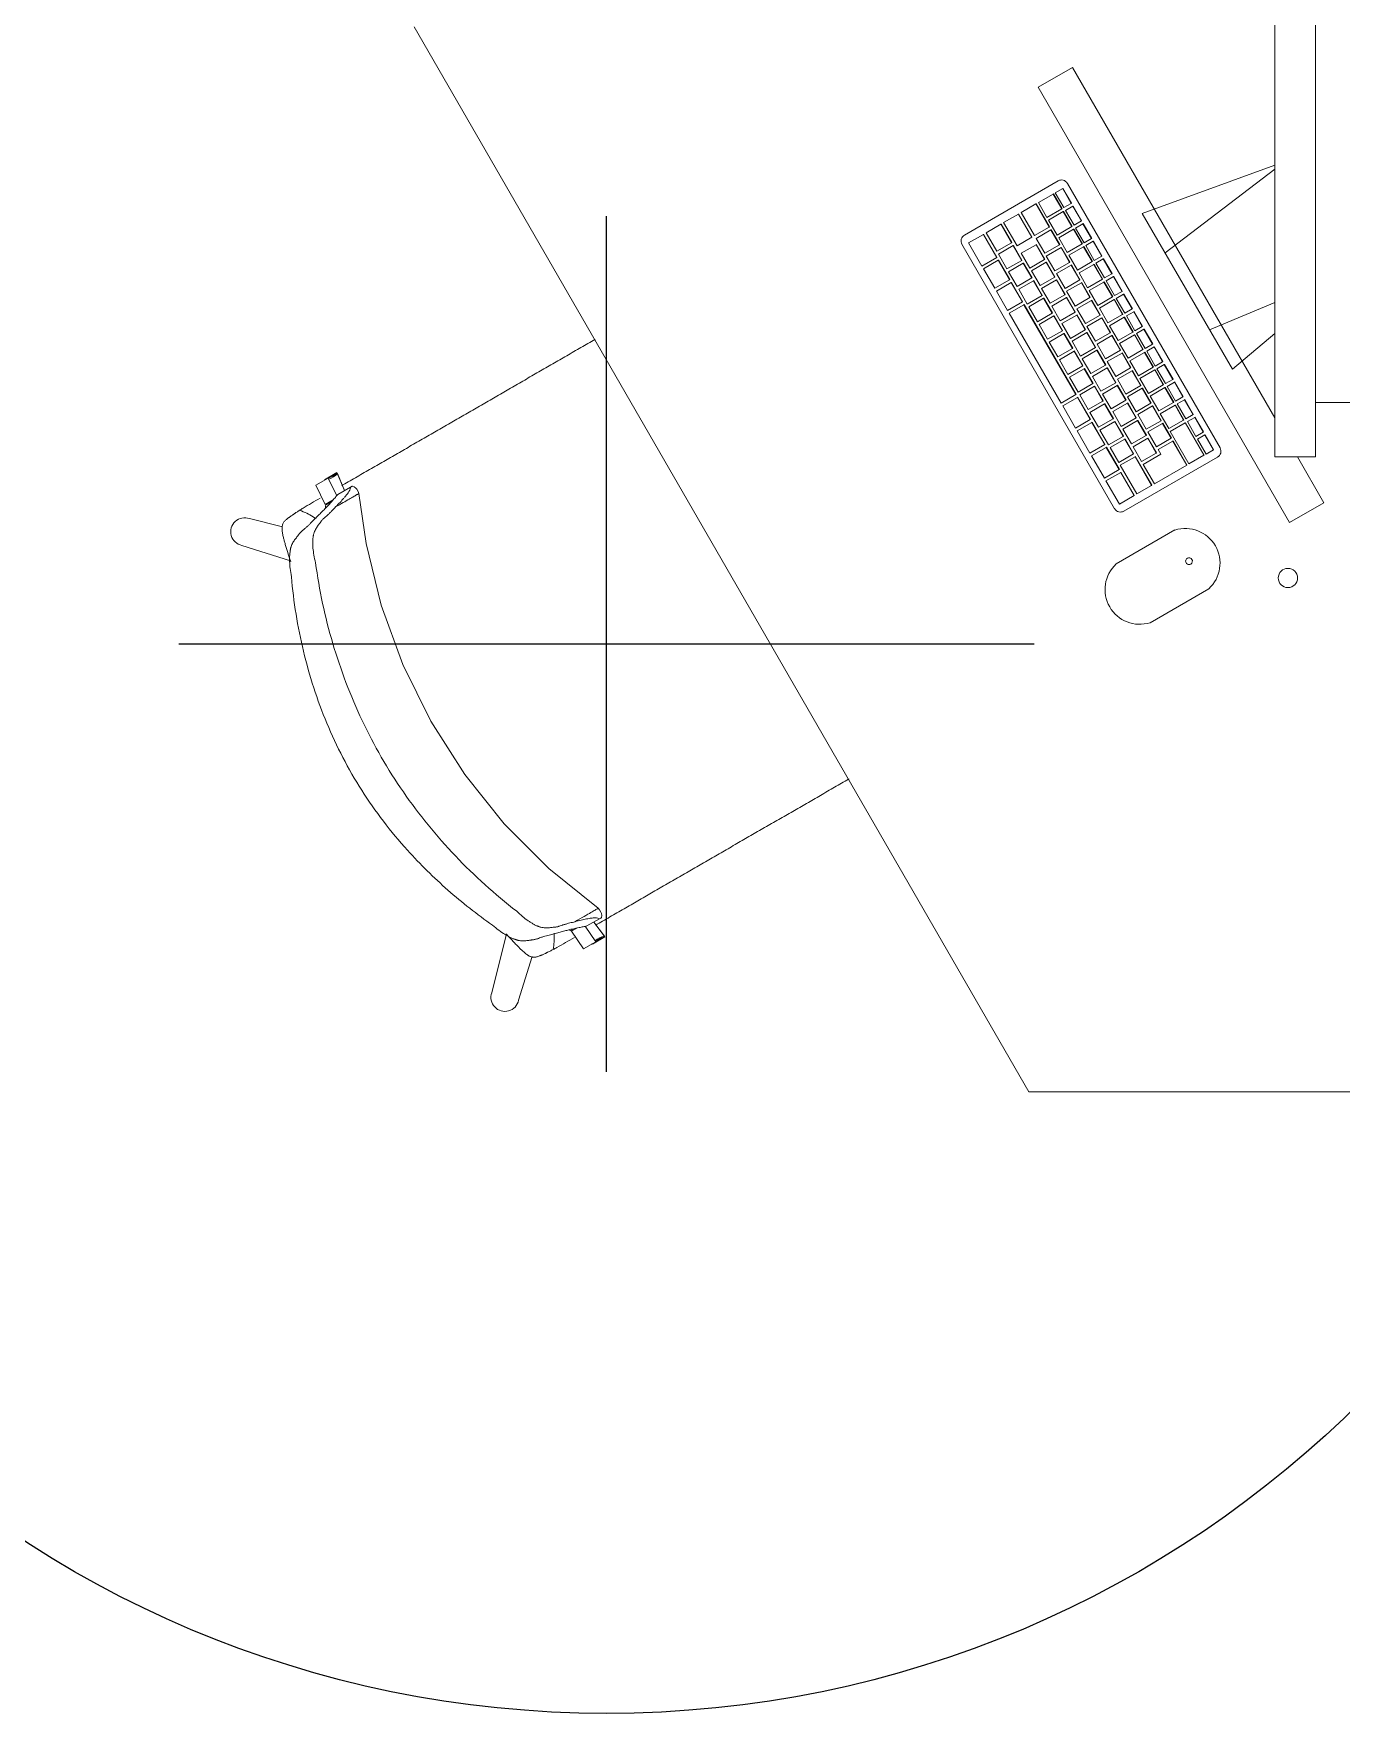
# Model space of a CAD drawing. Header units: millimetres. Extents: x 155920 to 295199, y -4084 to 97293.
# Drawn here: x 182412 to 183635, y 16335 to 17906 of the extents above; entities that cross this region are included whole.
import ezdxf

# ---------------------------------------------------------------- set-up
doc = ezdxf.new("R2010")
doc.units = ezdxf.units.MM
doc.header["$MEASUREMENT"] = 0
for name, color, linetype, lineweight in [('A-GENM', 8, 'CONTINUOUS', 9), ('E-ELEC-EQPM', 8, 'CONTINUOUS', 9), ('I-FURN', 8, 'CONTINUOUS', 9)]:
    doc.layers.add(name, color=color, linetype=linetype, lineweight=lineweight)
doc.layers.add('Social Distancing', color=7, linetype='CONTINUOUS')

msp = doc.modelspace()

# ---------------------------------------------------------------- linework, layer by layer
at = {"layer": 'A-GENM'}
for p, q in [((183370.4, 17768.1), (183282.8, 17717.5)), ((183521.9, 17518.5), (183379.1, 17765.8)), ((183365.8, 17755.8), (183352, 17747.8)), ((183366.1, 17756), (183365.8, 17755.8)), ((183373.8, 17742), (183365.8, 17755.8)), ((183366.1, 17756), (183374.1, 17742.1)), ((183374.7, 17760.9), (183367.8, 17756.9)), ((183367.8, 17756.9), (183375.8, 17743.1)), ((183374.9, 17761.1), (183374.7, 17760.9)), ((183382.7, 17747.1), (183374.7, 17760.9)), ((183374.9, 17761.1), (183382.9, 17747.2)), ((183333.3, 17737), (183319.5, 17729.1)), ((183333.5, 17737.2), (183333.3, 17737)), ((183345.8, 17715.4), (183333.3, 17737)), ((183333.5, 17737.2), (183346, 17715.5)), ((183349.7, 17746.5), (183335.9, 17738.5)), ((183335.9, 17738.5), (183348.4, 17716.9)), ((183349.9, 17746.6), (183349.7, 17746.5)), ((183362.2, 17724.8), (183349.7, 17746.5)), ((183349.9, 17746.6), (183362.4, 17725)), ((183352, 17747.8), (183360, 17734)), ((183360, 17734), (183373.8, 17742)), ((183375.3, 17739.4), (183361.5, 17731.4)), ((183374.1, 17742.1), (183373.8, 17742)), ((183375.6, 17739.5), (183375.3, 17739.4)), ((183383.3, 17725.5), (183375.3, 17739.4)), ((183375.6, 17739.5), (183383.6, 17725.6)), ((183375.8, 17743.1), (183382.7, 17747.1)), ((183384.2, 17744.5), (183377.3, 17740.5)), ((183377.3, 17740.5), (183385.3, 17726.6)), ((183382.9, 17747.2), (183382.7, 17747.1)), ((183384.4, 17744.6), (183384.2, 17744.5)), ((183392.2, 17730.6), (183384.2, 17744.5)), ((183384.4, 17744.6), (183392.4, 17730.8)), ((183300.5, 17718.1), (183286.7, 17710.1)), ((183300.7, 17718.2), (183300.5, 17718.1)), ((183313, 17696.4), (183300.5, 17718.1)), ((183300.7, 17718.2), (183313.2, 17696.6)), ((183316.9, 17727.6), (183303.1, 17719.6)), ((183303.1, 17719.6), (183313.1, 17702.3)), ((183317.1, 17727.7), (183316.9, 17727.6)), ((183326.9, 17710.2), (183316.9, 17727.6)), ((183317.1, 17727.7), (183327.1, 17710.4)), ((183319.5, 17729.1), (183332, 17707.4)), ((183348.4, 17716.9), (183362.2, 17724.8)), ((183363.7, 17722.2), (183349.9, 17714.3)), ((183361.5, 17731.4), (183369.5, 17717.5)), ((183362.4, 17725), (183362.2, 17724.8)), ((183363.9, 17722.4), (183363.7, 17722.2)), ((183371.7, 17708.4), (183363.7, 17722.2)), ((183363.9, 17722.4), (183371.9, 17708.5)), ((183369.5, 17717.5), (183383.3, 17725.5)), ((183384.8, 17722.9), (183371, 17714.9)), ((183383.6, 17725.6), (183383.3, 17725.5)), ((183385.1, 17723), (183384.8, 17722.9)), ((183392.8, 17709.1), (183384.8, 17722.9)), ((183385.1, 17723), (183393.1, 17709.2)), ((183385.3, 17726.6), (183392.2, 17730.6)), ((183393.7, 17728), (183386.8, 17724)), ((183386.8, 17724), (183394.8, 17710.2)), ((183392.4, 17730.8), (183392.2, 17730.6)), ((183393.9, 17728.2), (183393.7, 17728)), ((183401.7, 17714.2), (183393.7, 17728)), ((183393.9, 17728.2), (183401.9, 17714.3)), ((183280.5, 17708.9), (183423.3, 17461.6)), ((183286.7, 17710.1), (183299.2, 17688.5)), ((183313.1, 17702.3), (183326.9, 17710.2)), ((183328.4, 17707.6), (183314.6, 17699.7)), ((183327.1, 17710.4), (183326.9, 17710.2)), ((183328.6, 17707.8), (183328.4, 17707.6)), ((183336.4, 17693.8), (183328.4, 17707.6)), ((183328.6, 17707.8), (183336.6, 17693.9)), ((183332, 17707.4), (183345.8, 17715.4)), ((183349.8, 17708.4), (183336, 17700.5)), ((183346, 17715.5), (183345.8, 17715.4)), ((183350, 17708.6), (183349.8, 17708.4)), ((183357.8, 17694.6), (183349.8, 17708.4)), ((183349.9, 17714.3), (183357.9, 17700.4)), ((183350, 17708.6), (183358, 17694.7)), ((183357.9, 17700.4), (183371.7, 17708.4)), ((183373.2, 17705.8), (183359.4, 17697.8)), ((183371, 17714.9), (183379, 17701.1)), ((183371.9, 17708.5), (183371.7, 17708.4)), ((183373.4, 17705.9), (183373.2, 17705.8)), ((183381.2, 17691.9), (183373.2, 17705.8)), ((183373.4, 17705.9), (183381.4, 17692.1)), ((183379, 17701.1), (183392.8, 17709.1)), ((183394.3, 17706.5), (183380.5, 17698.5)), ((183393.1, 17709.2), (183392.8, 17709.1)), ((183394.6, 17706.6), (183394.3, 17706.5)), ((183402.3, 17692.6), (183394.3, 17706.5)), ((183394.6, 17706.6), (183402.6, 17692.7)), ((183394.8, 17710.2), (183401.7, 17714.2)), ((183403.2, 17711.6), (183396.3, 17707.6)), ((183396.3, 17707.6), (183404.3, 17693.7)), ((183401.9, 17714.3), (183401.7, 17714.2)), ((183403.4, 17711.7), (183403.2, 17711.6)), ((183411.2, 17697.7), (183403.2, 17711.6)), ((183403.4, 17711.7), (183411.4, 17697.9)), ((183299.2, 17688.5), (183313, 17696.4)), ((183314.5, 17693.9), (183300.7, 17685.9)), ((183313.2, 17696.6), (183313, 17696.4)), ((183314.7, 17694), (183314.5, 17693.9)), ((183325, 17675.7), (183314.5, 17693.9)), ((183314.6, 17699.7), (183322.6, 17685.8)), ((183314.7, 17694), (183325.2, 17675.8)), ((183322.6, 17685.8), (183336.4, 17693.8)), ((183337.9, 17691.2), (183324.1, 17683.2)), ((183336, 17700.5), (183344, 17686.6)), ((183336.6, 17693.9), (183336.4, 17693.8)), ((183338.1, 17691.3), (183337.9, 17691.2)), ((183345.9, 17677.3), (183337.9, 17691.2)), ((183338.1, 17691.3), (183346.1, 17677.5)), ((183344, 17686.6), (183357.8, 17694.6)), ((183359.3, 17692), (183345.5, 17684)), ((183358, 17694.7), (183357.8, 17694.6)), ((183359.5, 17692.1), (183359.3, 17692)), ((183367.3, 17678.1), (183359.3, 17692)), ((183359.4, 17697.8), (183367.4, 17684)), ((183359.5, 17692.1), (183367.5, 17678.3)), ((183367.4, 17684), (183381.2, 17691.9)), ((183382.7, 17689.3), (183368.9, 17681.4)), ((183380.5, 17698.5), (183388.5, 17684.6)), ((183381.4, 17692.1), (183381.2, 17691.9)), ((183382.9, 17689.5), (183382.7, 17689.3)), ((183390.7, 17675.5), (183382.7, 17689.3)), ((183382.9, 17689.5), (183390.9, 17675.6)), ((183388.5, 17684.6), (183402.3, 17692.6)), ((183403.8, 17690), (183390, 17682)), ((183402.6, 17692.7), (183402.3, 17692.6)), ((183404.1, 17690.1), (183403.8, 17690)), ((183411.8, 17676.1), (183403.8, 17690)), ((183404.1, 17690.1), (183412.1, 17676.3)), ((183404.3, 17693.7), (183411.2, 17697.7)), ((183412.7, 17695.1), (183405.8, 17691.1)), ((183405.8, 17691.1), (183413.8, 17677.3)), ((183411.4, 17697.9), (183411.2, 17697.7)), ((183412.9, 17695.3), (183412.7, 17695.1)), ((183420.7, 17681.3), (183412.7, 17695.1)), ((183412.9, 17695.3), (183420.9, 17681.4)), ((183300.7, 17685.9), (183311.2, 17667.7)), ((183311.2, 17667.7), (183325, 17675.7)), ((183326.5, 17673.1), (183312.7, 17665.1)), ((183324.1, 17683.2), (183332.1, 17669.4)), ((183325.2, 17675.8), (183325, 17675.7)), ((183326.7, 17673.2), (183326.5, 17673.1)), ((183337, 17654.9), (183326.5, 17673.1)), ((183326.7, 17673.2), (183337.2, 17655)), ((183332.1, 17669.4), (183345.9, 17677.3)), ((183347.4, 17674.7), (183333.6, 17666.8)), ((183345.5, 17684), (183353.5, 17670.2)), ((183346.1, 17677.5), (183345.9, 17677.3)), ((183347.6, 17674.9), (183347.4, 17674.7)), ((183355.4, 17660.9), (183347.4, 17674.7)), ((183347.6, 17674.9), (183355.6, 17661)), ((183353.5, 17670.2), (183367.3, 17678.1)), ((183368.8, 17675.5), (183355, 17667.6)), ((183367.5, 17678.3), (183367.3, 17678.1)), ((183369, 17675.7), (183368.8, 17675.5)), ((183376.8, 17661.7), (183368.8, 17675.5)), ((183368.9, 17681.4), (183376.9, 17667.5)), ((183369, 17675.7), (183377, 17661.8)), ((183376.9, 17667.5), (183390.7, 17675.5)), ((183392.2, 17672.9), (183378.4, 17664.9)), ((183390, 17682), (183398, 17668.2)), ((183390.9, 17675.6), (183390.7, 17675.5)), ((183392.4, 17673), (183392.2, 17672.9)), ((183400.2, 17659), (183392.2, 17672.9)), ((183392.4, 17673), (183400.4, 17659.2)), ((183398, 17668.2), (183411.8, 17676.1)), ((183413.3, 17673.5), (183399.5, 17665.6)), ((183412.1, 17676.3), (183411.8, 17676.1)), ((183413.6, 17673.7), (183413.3, 17673.5)), ((183421.3, 17659.7), (183413.3, 17673.5)), ((183413.6, 17673.7), (183421.6, 17659.8)), ((183413.8, 17677.3), (183420.7, 17681.3)), ((183422.2, 17678.7), (183415.3, 17674.7)), ((183415.3, 17674.7), (183423.3, 17660.8)), ((183420.9, 17681.4), (183420.7, 17681.3)), ((183422.4, 17678.8), (183422.2, 17678.7)), ((183430.2, 17664.8), (183422.2, 17678.7)), ((183422.4, 17678.8), (183430.4, 17664.9)), ((183312.7, 17665.1), (183323.2, 17646.9)), ((183333.6, 17666.8), (183341.6, 17652.9)), ((183337.2, 17655), (183337, 17654.9)), ((183341.6, 17652.9), (183355.4, 17660.9)), ((183356.9, 17658.3), (183343.1, 17650.3)), ((183355, 17667.6), (183363, 17653.7)), ((183355.6, 17661), (183355.4, 17660.9)), ((183357.1, 17658.4), (183356.9, 17658.3)), ((183364.9, 17644.4), (183356.9, 17658.3)), ((183357.1, 17658.4), (183365.1, 17644.6)), ((183363, 17653.7), (183376.8, 17661.7)), ((183378.3, 17659.1), (183364.5, 17651.1)), ((183377, 17661.8), (183376.8, 17661.7)), ((183378.5, 17659.2), (183378.3, 17659.1)), ((183386.3, 17645.2), (183378.3, 17659.1)), ((183378.4, 17664.9), (183386.4, 17651)), ((183378.5, 17659.2), (183386.5, 17645.4)), ((183386.4, 17651), (183400.2, 17659)), ((183401.7, 17656.4), (183387.9, 17648.4)), ((183399.5, 17665.6), (183407.5, 17651.7)), ((183400.4, 17659.2), (183400.2, 17659)), ((183401.9, 17656.6), (183401.7, 17656.4)), ((183409.7, 17642.6), (183401.7, 17656.4)), ((183401.9, 17656.6), (183409.9, 17642.7)), ((183407.5, 17651.7), (183421.3, 17659.7)), ((183422.8, 17657.1), (183409, 17649.1)), ((183421.6, 17659.8), (183421.3, 17659.7)), ((183423.1, 17657.2), (183422.8, 17657.1)), ((183430.8, 17643.2), (183422.8, 17657.1)), ((183423.1, 17657.2), (183431.1, 17643.4)), ((183423.3, 17660.8), (183430.2, 17664.8)), ((183431.7, 17662.2), (183424.8, 17658.2)), ((183424.8, 17658.2), (183432.8, 17644.4)), ((183430.4, 17664.9), (183430.2, 17664.8)), ((183431.9, 17662.3), (183431.7, 17662.2)), ((183439.7, 17648.4), (183431.7, 17662.2)), ((183431.9, 17662.3), (183439.9, 17648.5)), ((183323.2, 17646.9), (183337, 17654.9)), ((183338.5, 17652.3), (183324.7, 17644.3)), ((183324.7, 17644.3), (183373.2, 17560.3)), ((183338.7, 17652.4), (183338.5, 17652.3)), ((183387, 17568.3), (183338.5, 17652.3)), ((183338.7, 17652.4), (183387.2, 17568.4)), ((183343.1, 17650.3), (183351.1, 17636.4)), ((183351.1, 17636.4), (183364.9, 17644.4)), ((183366.4, 17641.8), (183352.6, 17633.8)), ((183364.5, 17651.1), (183372.5, 17637.2)), ((183365.1, 17644.6), (183364.9, 17644.4)), ((183366.6, 17642), (183366.4, 17641.8)), ((183374.4, 17628), (183366.4, 17641.8)), ((183366.6, 17642), (183374.6, 17628.1)), ((183372.5, 17637.2), (183386.3, 17645.2)), ((183387.8, 17642.6), (183374, 17634.7)), ((183386.5, 17645.4), (183386.3, 17645.2)), ((183388, 17642.8), (183387.8, 17642.6)), ((183395.8, 17628.8), (183387.8, 17642.6)), ((183387.9, 17648.4), (183395.9, 17634.6)), ((183388, 17642.8), (183396, 17628.9)), ((183395.9, 17634.6), (183409.7, 17642.6)), ((183411.2, 17640), (183397.4, 17632)), ((183409, 17649.1), (183417, 17635.3)), ((183409.9, 17642.7), (183409.7, 17642.6)), ((183411.4, 17640.1), (183411.2, 17640)), ((183419.2, 17626.1), (183411.2, 17640)), ((183411.4, 17640.1), (183419.4, 17626.3)), ((183417, 17635.3), (183430.8, 17643.2)), ((183432.3, 17640.6), (183418.5, 17632.7)), ((183431.1, 17643.4), (183430.8, 17643.2)), ((183432.6, 17640.8), (183432.3, 17640.6)), ((183440.3, 17626.8), (183432.3, 17640.6)), ((183432.6, 17640.8), (183440.6, 17626.9)), ((183432.8, 17644.4), (183439.7, 17648.4)), ((183441.2, 17645.8), (183434.3, 17641.8)), ((183434.3, 17641.8), (183442.3, 17627.9)), ((183439.9, 17648.5), (183439.7, 17648.4)), ((183441.4, 17645.9), (183441.2, 17645.8)), ((183449.2, 17631.9), (183441.2, 17645.8)), ((183441.4, 17645.9), (183449.4, 17632)), ((183352.6, 17633.8), (183360.6, 17620)), ((183360.6, 17620), (183374.4, 17628)), ((183375.9, 17625.4), (183362.1, 17617.4)), ((183374, 17634.7), (183382, 17620.8)), ((183374.6, 17628.1), (183374.4, 17628)), ((183376.1, 17625.5), (183375.9, 17625.4)), ((183383.9, 17611.5), (183375.9, 17625.4)), ((183376.1, 17625.5), (183384.1, 17611.7)), ((183382, 17620.8), (183395.8, 17628.8)), ((183397.3, 17626.2), (183383.5, 17618.2)), ((183396, 17628.9), (183395.8, 17628.8)), ((183397.5, 17626.3), (183397.3, 17626.2)), ((183405.3, 17612.3), (183397.3, 17626.2)), ((183397.4, 17632), (183405.4, 17618.1)), ((183397.5, 17626.3), (183405.5, 17612.5)), ((183405.4, 17618.1), (183419.2, 17626.1)), ((183420.7, 17623.5), (183406.9, 17615.5)), ((183418.5, 17632.7), (183426.5, 17618.8)), ((183419.4, 17626.3), (183419.2, 17626.1)), ((183420.9, 17623.7), (183420.7, 17623.5)), ((183428.7, 17609.7), (183420.7, 17623.5)), ((183420.9, 17623.7), (183428.9, 17609.8)), ((183426.5, 17618.8), (183440.3, 17626.8)), ((183441.8, 17624.2), (183428, 17616.2)), ((183440.6, 17626.9), (183440.3, 17626.8)), ((183442.1, 17624.3), (183441.8, 17624.2)), ((183449.8, 17610.3), (183441.8, 17624.2)), ((183442.1, 17624.3), (183450.1, 17610.5)), ((183442.3, 17627.9), (183449.2, 17631.9)), ((183450.7, 17629.3), (183443.8, 17625.3)), ((183443.8, 17625.3), (183451.8, 17611.5)), ((183449.4, 17632), (183449.2, 17631.9)), ((183450.9, 17629.4), (183450.7, 17629.3)), ((183458.7, 17615.4), (183450.7, 17629.3)), ((183450.9, 17629.4), (183458.9, 17615.6)), ((183362.1, 17617.4), (183370.1, 17603.5)), ((183370.1, 17603.5), (183383.9, 17611.5)), ((183385.4, 17608.9), (183371.6, 17600.9)), ((183383.5, 17618.2), (183391.5, 17604.3)), ((183384.1, 17611.7), (183383.9, 17611.5)), ((183385.6, 17609.1), (183385.4, 17608.9)), ((183393.4, 17595.1), (183385.4, 17608.9)), ((183385.6, 17609.1), (183393.6, 17595.2)), ((183391.5, 17604.3), (183405.3, 17612.3)), ((183406.8, 17609.7), (183393, 17601.7)), ((183405.5, 17612.5), (183405.3, 17612.3)), ((183407, 17609.9), (183406.8, 17609.7)), ((183414.8, 17595.9), (183406.8, 17609.7)), ((183406.9, 17615.5), (183414.9, 17601.7)), ((183407, 17609.9), (183415, 17596)), ((183414.9, 17601.7), (183428.7, 17609.7)), ((183428, 17616.2), (183436, 17602.3)), ((183428.9, 17609.8), (183428.7, 17609.7)), ((183436, 17602.3), (183449.8, 17610.3)), ((183450.1, 17610.5), (183449.8, 17610.3)), ((183451.6, 17607.9), (183451.3, 17607.7)), ((183451.6, 17607.9), (183459.6, 17594)), ((183451.8, 17611.5), (183458.7, 17615.4)), ((183460.2, 17612.8), (183453.3, 17608.9)), ((183453.3, 17608.9), (183461.3, 17595)), ((183458.9, 17615.6), (183458.7, 17615.4)), ((183460.4, 17613), (183460.2, 17612.8)), ((183468.2, 17599), (183460.2, 17612.8)), ((183460.4, 17613), (183468.4, 17599.1)), ((183371.6, 17600.9), (183379.6, 17587.1)), ((183379.6, 17587.1), (183393.4, 17595.1)), ((183394.9, 17592.5), (183381.1, 17584.5)), ((183393, 17601.7), (183401, 17587.9)), ((183393.6, 17595.2), (183393.4, 17595.1)), ((183395.1, 17592.6), (183394.9, 17592.5)), ((183402.9, 17578.6), (183394.9, 17592.5)), ((183395.1, 17592.6), (183403.1, 17578.7)), ((183401, 17587.9), (183414.8, 17595.9)), ((183416.3, 17593.3), (183402.5, 17585.3)), ((183415, 17596), (183414.8, 17595.9)), ((183416.5, 17593.4), (183416.3, 17593.3)), ((183424.3, 17579.4), (183416.3, 17593.3)), ((183430.2, 17607.1), (183416.4, 17599.1)), ((183416.4, 17599.1), (183424.4, 17585.2)), ((183416.5, 17593.4), (183424.5, 17579.5)), ((183424.4, 17585.2), (183438.2, 17593.2)), ((183430.4, 17607.2), (183430.2, 17607.1)), ((183438.2, 17593.2), (183430.2, 17607.1)), ((183430.4, 17607.2), (183438.4, 17593.3)), ((183451.3, 17607.7), (183437.5, 17599.7)), ((183437.5, 17599.7), (183445.5, 17585.9)), ((183438.4, 17593.3), (183438.2, 17593.2)), ((183445.5, 17585.9), (183459.3, 17593.9)), ((183459.3, 17593.9), (183451.3, 17607.7)), ((183459.6, 17594), (183459.3, 17593.9)), ((183461.3, 17595), (183468.2, 17599)), ((183469.7, 17596.4), (183462.8, 17592.4)), ((183462.8, 17592.4), (183470.8, 17578.5)), ((183468.4, 17599.1), (183468.2, 17599)), ((183469.9, 17596.5), (183469.7, 17596.4)), ((183477.7, 17582.5), (183469.7, 17596.4)), ((183469.9, 17596.5), (183477.9, 17582.7)), ((183381.1, 17584.5), (183389.1, 17570.6)), ((183389.1, 17570.6), (183402.9, 17578.6)), ((183402.5, 17585.3), (183410.5, 17571.4)), ((183403.1, 17578.7), (183402.9, 17578.6)), ((183410.5, 17571.4), (183424.3, 17579.4)), ((183425.8, 17576.8), (183412, 17568.8)), ((183424.5, 17579.5), (183424.3, 17579.4)), ((183426, 17577), (183425.8, 17576.8)), ((183433.8, 17563), (183425.8, 17576.8)), ((183439.7, 17590.6), (183425.9, 17582.6)), ((183425.9, 17582.6), (183433.9, 17568.8)), ((183426, 17577), (183434, 17563.1)), ((183433.9, 17568.8), (183447.7, 17576.8)), ((183439.9, 17590.7), (183439.7, 17590.6)), ((183447.7, 17576.8), (183439.7, 17590.6)), ((183439.9, 17590.7), (183447.9, 17576.9)), ((183460.8, 17591.3), (183447, 17583.3)), ((183447, 17583.3), (183455, 17569.4)), ((183447.9, 17576.9), (183447.7, 17576.8)), ((183455, 17569.4), (183468.8, 17577.4)), ((183461.1, 17591.4), (183460.8, 17591.3)), ((183468.8, 17577.4), (183460.8, 17591.3)), ((183461.1, 17591.4), (183469.1, 17577.6)), ((183469.1, 17577.6), (183468.8, 17577.4)), ((183470.8, 17578.5), (183477.7, 17582.5)), ((183479.2, 17579.9), (183472.3, 17575.9)), ((183477.9, 17582.7), (183477.7, 17582.5)), ((183479.4, 17580.1), (183479.2, 17579.9)), ((183487.2, 17566.1), (183479.2, 17579.9)), ((183479.4, 17580.1), (183487.4, 17566.2)), ((183373.2, 17560.3), (183387, 17568.3)), ((183388.5, 17565.7), (183374.7, 17557.7)), ((183387.2, 17568.4), (183387, 17568.3)), ((183388.7, 17565.8), (183388.5, 17565.7)), ((183400.5, 17544.9), (183388.5, 17565.7)), ((183388.7, 17565.8), (183400.7, 17545)), ((183404.4, 17576), (183390.6, 17568)), ((183390.6, 17568), (183398.6, 17554.2)), ((183398.6, 17554.2), (183412.4, 17562.2)), ((183404.6, 17576.1), (183404.4, 17576)), ((183412.4, 17562.2), (183404.4, 17576)), ((183404.6, 17576.1), (183412.6, 17562.3)), ((183412, 17568.8), (183420, 17555)), ((183412.6, 17562.3), (183412.4, 17562.2)), ((183420, 17555), (183433.8, 17563)), ((183434, 17563.1), (183433.8, 17563)), ((183449.2, 17574.2), (183435.4, 17566.2)), ((183435.4, 17566.2), (183443.4, 17552.3)), ((183449.4, 17574.3), (183449.2, 17574.2)), ((183457.2, 17560.3), (183449.2, 17574.2)), ((183449.4, 17574.3), (183457.4, 17560.4)), ((183470.3, 17574.8), (183456.5, 17566.8)), ((183456.5, 17566.8), (183464.5, 17553)), ((183464.5, 17553), (183478.3, 17561)), ((183470.6, 17575), (183470.3, 17574.8)), ((183478.3, 17561), (183470.3, 17574.8)), ((183470.6, 17575), (183478.6, 17561.1)), ((183472.3, 17575.9), (183480.3, 17562.1)), ((183478.6, 17561.1), (183478.3, 17561)), ((183480.3, 17562.1), (183487.2, 17566.1)), ((183488.7, 17563.5), (183481.8, 17559.5)), ((183487.4, 17566.2), (183487.2, 17566.1)), ((183488.9, 17563.6), (183488.7, 17563.5)), ((183496.7, 17549.6), (183488.7, 17563.5)), ((183488.9, 17563.6), (183496.9, 17549.8)), ((183374.7, 17557.7), (183386.7, 17536.9)), ((183413.9, 17559.6), (183400.1, 17551.6)), ((183400.1, 17551.6), (183408.1, 17537.7)), ((183400.7, 17545), (183400.5, 17544.9)), ((183408.1, 17537.7), (183421.9, 17545.7)), ((183414.1, 17559.7), (183413.9, 17559.6)), ((183421.9, 17545.7), (183413.9, 17559.6)), ((183414.1, 17559.7), (183422.1, 17545.8)), ((183435.3, 17560.4), (183421.5, 17552.4)), ((183421.5, 17552.4), (183429.5, 17538.5)), ((183422.1, 17545.8), (183421.9, 17545.7)), ((183429.5, 17538.5), (183443.3, 17546.5)), ((183435.5, 17560.5), (183435.3, 17560.4)), ((183443.3, 17546.5), (183435.3, 17560.4)), ((183435.5, 17560.5), (183443.5, 17546.6)), ((183443.5, 17546.6), (183443.3, 17546.5)), ((183443.4, 17552.3), (183457.2, 17560.3)), ((183458.7, 17557.7), (183444.9, 17549.7)), ((183444.9, 17549.7), (183452.9, 17535.9)), ((183457.4, 17560.4), (183457.2, 17560.3)), ((183458.9, 17557.8), (183458.7, 17557.7)), ((183466.7, 17543.8), (183458.7, 17557.7)), ((183458.9, 17557.8), (183466.9, 17544)), ((183479.8, 17558.4), (183466, 17550.4)), ((183466, 17550.4), (183474, 17536.5)), ((183480.1, 17558.5), (183479.8, 17558.4)), ((183487.8, 17544.5), (183479.8, 17558.4)), ((183480.1, 17558.5), (183488.1, 17544.6)), ((183481.8, 17559.5), (183489.8, 17545.6)), ((183489.8, 17545.6), (183496.7, 17549.6)), ((183498.2, 17547), (183491.3, 17543)), ((183496.9, 17549.8), (183496.7, 17549.6)), ((183498.4, 17547.2), (183498.2, 17547)), ((183506.2, 17533.2), (183498.2, 17547)), ((183498.4, 17547.2), (183506.4, 17533.3)), ((183386.7, 17536.9), (183400.5, 17544.9)), ((183402, 17542.3), (183388.2, 17534.3)), ((183388.2, 17534.3), (183400.2, 17513.5)), ((183402.2, 17542.4), (183402, 17542.3)), ((183414, 17521.5), (183402, 17542.3)), ((183402.2, 17542.4), (183414.2, 17521.7)), ((183423.4, 17543.1), (183409.6, 17535.1)), ((183409.6, 17535.1), (183417.6, 17521.3)), ((183423.6, 17543.2), (183423.4, 17543.1)), ((183431.4, 17529.2), (183423.4, 17543.1)), ((183423.6, 17543.2), (183431.6, 17529.4)), ((183444.8, 17543.9), (183431, 17535.9)), ((183431, 17535.9), (183439, 17522.1)), ((183431.6, 17529.4), (183431.4, 17529.2)), ((183439, 17522.1), (183452.8, 17530)), ((183445, 17544), (183444.8, 17543.9)), ((183452.8, 17530), (183444.8, 17543.9)), ((183445, 17544), (183453, 17530.2)), ((183453, 17530.2), (183452.8, 17530)), ((183452.9, 17535.9), (183466.7, 17543.8)), ((183468.2, 17541.2), (183454.4, 17533.3)), ((183454.4, 17533.3), (183462.4, 17519.4)), ((183466.9, 17544), (183466.7, 17543.8)), ((183468.4, 17541.4), (183468.2, 17541.2)), ((183476.2, 17527.4), (183468.2, 17541.2)), ((183468.4, 17541.4), (183476.4, 17527.5)), ((183474, 17536.5), (183487.8, 17544.5)), ((183489.3, 17541.9), (183475.3, 17533.8)), ((183475.3, 17533.8), (183492.8, 17503.5)), ((183488.1, 17544.6), (183487.8, 17544.5)), ((183489.6, 17542), (183489.3, 17541.9)), ((183506.8, 17511.6), (183489.3, 17541.9)), ((183489.6, 17542), (183507.1, 17511.7)), ((183491.3, 17543), (183499.3, 17529.2)), ((183499.3, 17529.2), (183506.2, 17533.2)), ((183507.7, 17530.6), (183500.8, 17526.6)), ((183506.4, 17533.3), (183506.2, 17533.2)), ((183507.9, 17530.7), (183507.7, 17530.6)), ((183515.7, 17516.7), (183507.7, 17530.6)), ((183507.9, 17530.7), (183515.9, 17516.9)), ((183400.2, 17513.5), (183414, 17521.5)), ((183415.5, 17518.9), (183401.7, 17510.9)), ((183414.2, 17521.7), (183414, 17521.5)), ((183415.7, 17519.1), (183415.5, 17518.9)), ((183427.5, 17498.1), (183415.5, 17518.9)), ((183415.7, 17519.1), (183427.7, 17498.3)), ((183417.6, 17521.3), (183431.4, 17529.2)), ((183432.9, 17526.6), (183419.1, 17518.7)), ((183419.1, 17518.7), (183427.1, 17504.8)), ((183433.1, 17526.8), (183432.9, 17526.6)), ((183440.9, 17512.8), (183432.9, 17526.6)), ((183433.1, 17526.8), (183441.1, 17512.9)), ((183454.3, 17527.4), (183440.5, 17519.5)), ((183440.5, 17519.5), (183448.5, 17505.6)), ((183448.5, 17505.6), (183462.3, 17513.6)), ((183454.5, 17527.6), (183454.3, 17527.4)), ((183462.3, 17513.6), (183454.3, 17527.4)), ((183454.5, 17527.6), (183462.5, 17513.7)), ((183462.5, 17513.7), (183462.3, 17513.6)), ((183462.4, 17519.4), (183476.2, 17527.4)), ((183477.7, 17524.8), (183463.9, 17516.8)), ((183463.9, 17516.8), (183466.4, 17512.5)), ((183476.4, 17527.5), (183476.2, 17527.4)), ((183477.9, 17524.9), (183477.7, 17524.8)), ((183490.7, 17502.3), (183477.7, 17524.8)), ((183477.9, 17524.9), (183490.9, 17502.4)), ((183500.8, 17526.6), (183508.8, 17512.7)), ((183508.8, 17512.7), (183515.7, 17516.7)), ((183515.9, 17516.9), (183515.7, 17516.7)), ((183401.7, 17510.9), (183413.7, 17490.2)), ((183413.7, 17490.2), (183427.5, 17498.1)), ((183427.1, 17504.8), (183440.9, 17512.8)), ((183427.7, 17498.3), (183427.5, 17498.1)), ((183442.4, 17510.2), (183428.6, 17502.2)), ((183428.6, 17502.2), (183444.1, 17475.4)), ((183432, 17459.3), (183519.6, 17509.8)), ((183441.1, 17512.9), (183440.9, 17512.8)), ((183442.6, 17510.3), (183442.4, 17510.2)), ((183457.9, 17483.3), (183442.4, 17510.2)), ((183442.6, 17510.3), (183458.1, 17483.5)), ((183466.4, 17512.5), (183450, 17503)), ((183450, 17503), (183460.5, 17484.8)), ((183460.5, 17484.8), (183490.7, 17502.3)), ((183490.9, 17502.4), (183490.7, 17502.3)), ((183492.8, 17503.5), (183506.8, 17511.6)), ((183507.1, 17511.7), (183506.8, 17511.6)), ((183429, 17495.5), (183415.2, 17487.6)), ((183415.2, 17487.6), (183427.7, 17465.9)), ((183429.2, 17495.7), (183429, 17495.5)), ((183441.5, 17473.9), (183429, 17495.5)), ((183429.2, 17495.7), (183441.7, 17474)), ((183444.1, 17475.4), (183457.9, 17483.3)), ((183458.1, 17483.5), (183457.9, 17483.3)), ((183427.7, 17465.9), (183441.5, 17473.9)), ((183441.7, 17474), (183441.5, 17473.9)), ((183479.7, 17441.7), (183424.7, 17409.9)), ((183456.5, 17354.9), (183511.5, 17386.7))]:
    msp.add_line(p, q, dxfattribs=at)
for centre, radius, start, end in [((183373.6, 17762.6), 6.35, 30, 120), ((183286, 17712), 6.35, 120, 210), ((183516.4, 17515.3), 6.35, 300, 30), ((183428.8, 17464.8), 6.35, 210, 300), ((183489.4, 17410.6), 32.5, 312.6804, 107.3196), ((183446.8, 17386), 32.5, 132.6804, 287.3196), ((183492.9, 17412.6), 3.16, 120, 300), ((183492.9, 17412.6), 3.16, 300, 120)]:
    msp.add_arc(centre, radius, start, end, dxfattribs=at)
at = {"layer": 'E-ELEC-EQPM'}
for p, q in [((183573.1, 17510), (183573.1, 18310)), ((183573.1, 17510), (183573.1, 18310)), ((183611.2, 18310), (183611.2, 17510)), ((183611.2, 17560.8), (183611.2, 17510)), ((183703.1, 17560.8), (183611.2, 17560.8)), ((183703.1, 17560.8), (183611.2, 17560.8)), ((183611.2, 17510), (183573.1, 17510)), ((183611.2, 17510), (183573.1, 17510))]:
    msp.add_line(p, q, dxfattribs=at)
at = {"layer": 'I-FURN'}
for p, q in [((182768.2, 17912.3), (183343.2, 16916.3)), ((183384, 17874.2), (183351.8, 17855.6)), ((183384, 17874.2), (183573.1, 17546.5)), ((183586.8, 17448.7), (183351.8, 17855.6)), ((183573.1, 17782.8), (183449.2, 17737.7)), ((183470.5, 17700.9), (183573.1, 17779)), ((183449.2, 17737.7), (183533.4, 17592)), ((183512.1, 17628.9), (183573.1, 17654.4)), ((183533.4, 17592), (183573.1, 17625.3)), ((183594.2, 17510), (183618.9, 17467.2)), ((182676, 17483.5), (182687.6, 17490.2)), ((182684.8, 17465.6), (182676, 17483.5)), ((182695.8, 17495.3), (182684.3, 17488.7)), ((182687.6, 17490.2), (182695.7, 17473.7)), ((182688.1, 17489.4), (182695.7, 17473.8)), ((182703, 17478.5), (182695.8, 17495.3)), ((182703.1, 17478.6), (182696.3, 17494.5)), ((182710.3, 17482.8), (182712, 17482)), ((182692.5, 17470), (182684.8, 17465.6)), ((182690.4, 17467.7), (182685.3, 17464.8)), ((182708.5, 17481.7), (182696.7, 17474.9)), ((182712, 17482), (182713.6, 17480.8)), ((182713.6, 17480.8), (182714.6, 17479.7)), ((182714.6, 17479.7), (182715.7, 17477.7)), ((182715.7, 17477.7), (182716.3, 17475.7)), ((182723.1, 17428.9), (182716.3, 17475.7)), ((183618.9, 17467.2), (183586.8, 17448.7)), ((182644.9, 17444.6), (182614.1, 17452.3)), ((182607, 17427.2), (182652.4, 17412.9)), ((182737.2, 17371.5), (182723.1, 17428.9)), ((182757.5, 17315.9), (182737.2, 17371.5)), ((182783.7, 17262.9), (182757.5, 17315.9)), ((182815.5, 17213), (182783.7, 17262.9)), ((182852.4, 17166.9), (182815.5, 17213)), ((182894.1, 17125), (182852.4, 17166.9)), ((182940.1, 17087.9), (182894.1, 17125)), ((182941.5, 17078.2), (182929.7, 17071.4)), ((182946.5, 17061.2), (182936.1, 17075.1)), ((182946, 17062), (182936.2, 17075.1)), ((182941.6, 17086.4), (182940.1, 17087.9)), ((182942.8, 17084.4), (182941.6, 17086.4)), ((182943.3, 17083), (182942.8, 17084.4)), ((182943.5, 17081.1), (182943.3, 17083)), ((182943.3, 17079.2), (182943.5, 17081.1)), ((182854.5, 17064), (182840.7, 17009)), ((182914.8, 17067.3), (182917.4, 17068.8)), ((182915.3, 17066.5), (182920.4, 17069.5)), ((182926.4, 17050), (182915.3, 17066.5)), ((182928.2, 17071.1), (182937.9, 17056.6)), ((182935, 17054.5), (182946.5, 17061.2)), ((182865.8, 17001.9), (182878.6, 17042.8)), ((182937.9, 17056.6), (182926.4, 17050)), ((183343.2, 16916.3), (184493.2, 16916.4))]:
    msp.add_line(p, q, dxfattribs=at)
for centre, radius, start, end in [((182609.7, 17440), 13.1, 70.3941, 258.0104), ((183585.4, 17396.8), 9, 0, 180), ((183585.4, 17396.8), 9, 180, 0), ((182853, 17004.6), 13.1, 160.4176, 348.0338)]:
    msp.add_arc(centre, radius, start, end, dxfattribs=at)
for centre, start_param, end_param in [((182682.9, 17506.9), 2.884586, 3.464082), ((182683.4, 17506.1), 2.884586, 3.464082), ((182949.6, 17045), 5.960696, 6.540192), ((182950.1, 17044.2), 5.960696, 6.540192), ((182938.5, 17037.6), 5.960696, 6.044337)]:
    msp.add_ellipse(centre, major_axis=(-8.7, 15.1), ratio=0.978487, start_param=start_param, end_param=end_param, dxfattribs=at)
for points, knots in [([(182700.3, 17483.1), (182700.7, 17483.3), (182705.5, 17486.1), (182714.8, 17491.5), (182728.2, 17499.2), (182741.2, 17506.7), (182752.1, 17513), (182760.8, 17518), (182767.4, 17521.8), (182774.1, 17525.7), (182782.8, 17530.7), (182793.6, 17536.9), (182804.4, 17543.2), (182813, 17548.2), (182819.6, 17551.9), (182826.1, 17555.7), (182834.8, 17560.7), (182845.5, 17566.9), (182856.2, 17573.1), (182864.8, 17578.1), (182871.5, 17581.9), (182878.1, 17585.7), (182886.8, 17590.8), (182897.7, 17597), (182910.8, 17604.6), (182924.1, 17612.3), (182932.9, 17617.4), (182937.3, 17619.9), (182937.4, 17619.9)], [-0.896036, -0.896036, -0.896036, -0.896036, -0.8928571, -0.8571429, -0.8214286, -0.7857143, -0.75, -0.7321429, -0.7142857, -0.6964286, -0.6785714, -0.6428571, -0.6071429, -0.5892857, -0.5714286, -0.5535714, -0.5357143, -0.5, -0.4642857, -0.4464286, -0.4285714, -0.4107143, -0.3928571, -0.3571429, -0.3214286, -0.2857143, -0.25, -0.2496035, -0.2496035, -0.2496035, -0.2496035]), ([(182653.3, 17398), (182652.8, 17400.6), (182652, 17405.7), (182651.6, 17411.3), (182651.6, 17415.5), (182651.7, 17418.4), (182651.9, 17420.7), (182652.2, 17422.2), (182652.3, 17423.1), (182652.4, 17423.7), (182652.5, 17424.3), (182652.7, 17425.1), (182653.1, 17426.4), (182653.8, 17428.1), (182654.7, 17430), (182655.7, 17431.6), (182656.8, 17433.1), (182657.9, 17434.5), (182658.8, 17435.6), (182659.4, 17436.4), (182659.7, 17436.8), (182660, 17437.2), (182660.2, 17437.5), (182660.5, 17437.9), (182661.1, 17438.6), (182662, 17439.5), (182663, 17440.5), (182664.3, 17441.7), (182665.6, 17442.7), (182666.9, 17443.9), (182667.9, 17444.8), (182668.8, 17445.7), (182670.1, 17446.9), (182672.2, 17449.1), (182675.2, 17452), (182678.5, 17455.3), (182681.6, 17458.4), (182684.6, 17461.4), (182687.3, 17464.2), (182689.7, 17466.9), (182691.1, 17468.5), (182691.8, 17469.2)], [0, 0, 0, 0, 0.035714, 0.071429, 0.089286, 0.107143, 0.125, 0.133929, 0.138393, 0.142857, 0.147321, 0.151786, 0.160714, 0.178571, 0.196429, 0.214286, 0.232143, 0.25, 0.267857, 0.276786, 0.28125, 0.285714, 0.290179, 0.294643, 0.303571, 0.321429, 0.339286, 0.357143, 0.392857, 0.410714, 0.428571, 0.446429, 0.464286, 0.5, 0.571429, 0.642857, 0.714286, 0.785714, 0.857143, 0.928571, 1, 1, 1, 1]), ([(182694.6, 17463.2), (182697.2, 17464.7), (182701.9, 17467.4), (182707.4, 17470.6), (182711.5, 17472.9), (182713.8, 17474.3), (182715.1, 17475), (182715.7, 17475.3), (182716.1, 17475.6), (182716.3, 17475.7), (182716.3, 17475.7)], [0, 0, 0, 0, 0.1111111, 0.2222222, 0.3333333, 0.4444444, 0.5, 0.5555556, 0.6111111, 0.6625707, 0.6625707, 0.6625707, 0.6625707]), ([(182708.5, 17481.7), (182708.6, 17481.3), (182708.4, 17480.1), (182707.3, 17477.8), (182705.4, 17475.1), (182703.7, 17473.1), (182702.9, 17472.1)], [0, 0, 0, 0, 0.1666667, 0.3333333, 0.5, 0.6310638, 0.6310638, 0.6310638, 0.6310638]), ([(182651.5, 17415.4), (182650.8, 17417.7), (182649.6, 17421.3), (182648.3, 17425.7), (182647.6, 17428.1), (182647.1, 17429.9), (182646.6, 17431.6), (182646.2, 17433.1), (182645.8, 17434.7), (182645.4, 17436.5), (182645, 17438.4), (182644.7, 17440.1), (182644.6, 17441.6), (182644.5, 17442.7), (182644.5, 17443.5), (182644.6, 17444.3), (182644.7, 17445.4), (182645, 17446.6), (182645.6, 17448), (182646.3, 17449.2), (182647.1, 17450.2), (182648.1, 17451.1), (182649.1, 17451.9), (182649.8, 17452.5), (182650.2, 17452.8), (182650.5, 17453), (182650.8, 17453.2), (182651.2, 17453.6), (182652, 17454.1), (182653, 17454.8), (182654, 17455.5), (182654.8, 17456.1), (182655.5, 17456.5), (182656.2, 17457), (182657.1, 17457.6), (182658.7, 17458.6), (182660.1, 17459.6), (182661, 17460.1)], [0, 0, 0, 0, 0.125, 0.1875, 0.21875, 0.25, 0.28125, 0.3125, 0.34375, 0.375, 0.40625, 0.4375, 0.46875, 0.484375, 0.5, 0.515625, 0.53125, 0.5625, 0.59375, 0.625, 0.65625, 0.6875, 0.71875, 0.734375, 0.742188, 0.75, 0.757812, 0.765625, 0.78125, 0.8125, 0.84375, 0.859375, 0.875, 0.890625, 0.90625, 0.9375, 1, 1, 1, 1]), ([(182675.8, 17452.5), (182675, 17453), (182672.5, 17454.8), (182667.7, 17457.4), (182663.3, 17459.3), (182661, 17460.1)], [0.93303317, 0.93303317, 0.93303317, 0.93303317, 0.94444444, 0.97222222, 1, 1, 1, 1]), ([(182694.6, 17463.2), (182693.5, 17462), (182691.8, 17460.3), (182689.8, 17458.2), (182688.6, 17457), (182687.7, 17456.2), (182686.8, 17455.3), (182685.7, 17454.4), (182684.6, 17453.4), (182683.4, 17452.4), (182682.6, 17451.6), (182681.8, 17450.8), (182681.3, 17450.1), (182681.1, 17449.7), (182680.8, 17449.4), (182680.6, 17449.1), (182680.3, 17448.6), (182679.7, 17447.9), (182678.9, 17446.8), (182677.8, 17445.3), (182676.8, 17443.8), (182675.8, 17442.1), (182674.9, 17440.2), (182674.3, 17438.5), (182674, 17437.1), (182673.8, 17436.4), (182673.7, 17435.8), (182673.6, 17435.2), (182673.5, 17434.3), (182673.4, 17432.8), (182673.2, 17430.6), (182673.3, 17427.8), (182673.5, 17423.8), (182674.2, 17418.3), (182675.2, 17413.6), (182675.8, 17411.1)], [0, 0, 0, 0, 0.125, 0.1875, 0.21875, 0.25, 0.28125, 0.3125, 0.375, 0.40625, 0.4375, 0.46875, 0.484375, 0.492188, 0.5, 0.507812, 0.515625, 0.53125, 0.5625, 0.59375, 0.625, 0.65625, 0.6875, 0.71875, 0.734375, 0.742188, 0.75, 0.757812, 0.765625, 0.78125, 0.8125, 0.84375, 0.875, 0.9375, 1, 1, 1, 1]), ([(182685.4, 17464.9), (182685.3, 17464.4), (182685.2, 17463.5), (182685.1, 17462.5), (182685.1, 17462)], [-0.8810546, -0.8810546, -0.8810546, -0.8810546, -0.6666667, -0.4718724, -0.4718724, -0.4718724, -0.4718724]), ([(182675.8, 17411.1), (182677.6, 17398.3), (182682, 17372.9), (182694.7, 17323), (182717.6, 17262.6), (182756.3, 17195.5), (182797.1, 17145.5), (182834.1, 17109.6), (182853.8, 17093.1), (182864, 17085.2)], [-1, -1, -1, -1, -0.9, -0.8, -0.6, -0.4, -0.2, -0.1, 0, 0, 0, 0]), ([(182841.4, 17072.1), (182826.9, 17082.3), (182799.1, 17104.2), (182756.9, 17145.6), (182717.3, 17197.2), (182684.6, 17260.3), (182666.5, 17316.6), (182657.2, 17362.9), (182654.3, 17386.2), (182653.3, 17398)], [-1, -1, -1, -1, -0.863636, -0.727273, -0.545455, -0.363636, -0.181818, -0.090909, 0, 0, 0, 0]), ([(183174.7, 17208.9), (183174.6, 17208.8), (183172.3, 17207.5), (183167.9, 17204.9), (183161.3, 17201.1), (183154.7, 17197.3), (183146, 17192.3), (183135.2, 17186), (183124.4, 17179.8), (183115.7, 17174.8), (183109.1, 17171), (183102.5, 17167.2), (183093.7, 17162.1), (183082.9, 17155.9), (183069.9, 17148.4), (183056.8, 17140.8), (183043.7, 17133.2), (183030.8, 17125.8), (183020, 17119.6), (183011.3, 17114.6), (183004.7, 17110.7), (182998.2, 17107), (182989.6, 17102), (182979, 17095.9), (182968.3, 17089.7), (182959.5, 17084.6), (182952.8, 17080.8), (182946.1, 17076.9), (182941, 17074), (182938.2, 17072.3), (182937.6, 17072)], [-0.7508218, -0.7508218, -0.7508218, -0.7508218, -0.75, -0.7321429, -0.7142857, -0.6964286, -0.6785714, -0.6428571, -0.6071429, -0.5892857, -0.5714286, -0.5535714, -0.5357143, -0.5, -0.4642857, -0.4285714, -0.3928571, -0.3571429, -0.3214286, -0.3035714, -0.2857143, -0.2678571, -0.25, -0.2142857, -0.1785714, -0.1607143, -0.1428571, -0.125, -0.1071429, -0.1022726, -0.1022726, -0.1022726, -0.1022726]), ([(182864, 17085.2), (182865.8, 17083.4), (182869.5, 17080.1), (182873.8, 17076.8), (182877.2, 17074.6), (182879.6, 17073.2), (182881.6, 17072.1), (182883, 17071.5), (182883.7, 17071.2), (182884.3, 17071), (182884.9, 17070.8), (182885.6, 17070.5), (182886.9, 17070.2), (182888.7, 17069.8), (182890.8, 17069.6), (182892.8, 17069.7), (182894.7, 17069.8), (182896.4, 17070), (182897.8, 17070.2), (182898.8, 17070.3), (182899.3, 17070.3), (182899.7, 17070.3), (182900.1, 17070.4), (182900.5, 17070.4), (182901.4, 17070.5), (182902.4, 17070.7), (182903.6, 17071.1), (182905, 17071.5), (182906.4, 17072.1), (182907.8, 17072.6), (182909, 17072.9), (182910.2, 17073.2), (182911.8, 17073.7), (182914.6, 17074.4), (182916.9, 17075), (182918.5, 17075.4)], [0, 0, 0, 0, 0.0625, 0.125, 0.15625, 0.1875, 0.21875, 0.234375, 0.242188, 0.25, 0.257812, 0.265625, 0.28125, 0.3125, 0.34375, 0.375, 0.40625, 0.4375, 0.46875, 0.484375, 0.492188, 0.5, 0.507812, 0.515625, 0.53125, 0.5625, 0.59375, 0.625, 0.6875, 0.71875, 0.75, 0.78125, 0.8125, 0.875, 1, 1, 1, 1]), ([(182940.1, 17087.9), (182940.1, 17087.9), (182940, 17087.8), (182939.6, 17087.6), (182938.8, 17087.1), (182937.1, 17086.1), (182933.7, 17084.2), (182927.4, 17080.5), (182921.8, 17077.3), (182918.5, 17075.4)], [0.3374293, 0.3374293, 0.3374293, 0.3374293, 0.3888889, 0.4444444, 0.5138889, 0.5833333, 0.7222222, 0.8611111, 1, 1, 1, 1]), ([(182922.3, 17069.9), (182920.4, 17069.5), (182917, 17068.8), (182912, 17067.6), (182907.9, 17066.5), (182903.6, 17065.4), (182899.1, 17064.2), (182895.1, 17063.1), (182891.8, 17062.2), (182889.6, 17061.6), (182887.9, 17061.1), (182886.3, 17060.5), (182884.7, 17059.9), (182883, 17059.3), (182881.7, 17058.9), (182880.5, 17058.7), (182879.6, 17058.5), (182879.1, 17058.4), (182878.7, 17058.4), (182878.3, 17058.3), (182877.7, 17058.3), (182876.7, 17058.1), (182875.3, 17057.9), (182873.6, 17057.7), (182871.7, 17057.5), (182869.8, 17057.4), (182867.7, 17057.5), (182865.9, 17057.8), (182864.6, 17058.2), (182863.8, 17058.4), (182863.2, 17058.6), (182862.6, 17058.8), (182861.8, 17059.1), (182860.4, 17059.7), (182858.3, 17060.6), (182855.7, 17062), (182852.1, 17064.1), (182847.4, 17067.2), (182843.4, 17070.4), (182841.4, 17072.1)], [0, 0, 0, 0, 0.142857, 0.214286, 0.285714, 0.357143, 0.428571, 0.5, 0.535714, 0.571429, 0.589286, 0.607143, 0.642857, 0.660714, 0.678571, 0.696429, 0.705357, 0.709821, 0.714286, 0.71875, 0.723214, 0.732143, 0.75, 0.767857, 0.785714, 0.803571, 0.821429, 0.839286, 0.848214, 0.852679, 0.857143, 0.861607, 0.866071, 0.875, 0.892857, 0.910714, 0.928571, 0.964286, 1, 1, 1, 1]), ([(182898.1, 17049.4), (182897.2, 17048.9), (182895.7, 17048.2), (182893.9, 17047.3), (182892.9, 17046.8), (182892.2, 17046.5), (182891.5, 17046.1), (182890.6, 17045.7), (182889.5, 17045.2), (182888.3, 17044.6), (182887.5, 17044.3), (182887.1, 17044.1), (182886.7, 17043.9), (182886.3, 17043.8), (182885.9, 17043.6), (182885, 17043.2), (182883.9, 17042.8), (182882.5, 17042.4), (182881.3, 17042.2), (182879.9, 17042.1), (182878.4, 17042.3), (182877.2, 17042.7), (182876.1, 17043.1), (182875.4, 17043.5), (182874.7, 17043.9), (182873.8, 17044.5), (182872.7, 17045.3), (182871.3, 17046.5), (182869.8, 17047.7), (182868.5, 17049), (182867.3, 17050.1), (182866.2, 17051.2), (182865, 17052.5), (182863.7, 17053.8), (182861.9, 17055.7), (182858.8, 17059), (182856.2, 17061.8), (182854.6, 17063.6)], [0, 0, 0, 0, 0.0625, 0.09375, 0.109375, 0.125, 0.140625, 0.15625, 0.1875, 0.21875, 0.234375, 0.242188, 0.25, 0.257812, 0.265625, 0.28125, 0.3125, 0.34375, 0.375, 0.40625, 0.4375, 0.46875, 0.484375, 0.5, 0.515625, 0.53125, 0.5625, 0.59375, 0.625, 0.65625, 0.6875, 0.71875, 0.75, 0.78125, 0.8125, 0.875, 1, 1, 1, 1]), ([(182898.1, 17049.4), (182898.6, 17051.9), (182899.1, 17056.6), (182899.2, 17061.5), (182899, 17064.2), (182899, 17064.6)], [0, 0, 0, 0, 0.02777778, 0.05555556, 0.06066679, 0.06066679, 0.06066679, 0.06066679]), ([(182912.7, 17067.7), (182913.2, 17067.5), (182914.1, 17067.1), (182914.9, 17066.7), (182915.3, 17066.6)], [-0.5281276, -0.5281276, -0.5281276, -0.5281276, -0.3333333, -0.1258677, -0.1258677, -0.1258677, -0.1258677])]:
    msp.add_open_spline(points, degree=3, knots=knots, dxfattribs=at)
for points in [[(182709.7, 17482.4), (182710, 17482.6), (182710.4, 17482.8), (182710.3, 17482.8), (182709.7, 17482.4), (182709, 17482), (182708.5, 17481.7)], [(182664.2, 17462.2), (182669.4, 17465.2), (182674.7, 17468.3), (182680.2, 17471.5)], [(182691.8, 17469.2), (182692.7, 17470.2), (182694.4, 17472.2), (182696, 17474), (182696.7, 17474.9)], [(182702.3, 17471.3), (182701.2, 17470.1), (182698.9, 17467.5), (182696.1, 17464.7), (182694.6, 17463.2)], [(182661, 17460.1), (182661.5, 17460.5), (182662.6, 17461.2), (182663.7, 17461.9), (182664.2, 17462.2)], [(182652.7, 17411.9), (182652.3, 17413.1), (182651.9, 17414.2), (182651.5, 17415.4)], [(182651.5, 17415.4), (182651.9, 17414.2), (182652.3, 17413), (182652.8, 17411.9)], [(182918.5, 17075.4), (182920.6, 17076), (182924.4, 17076.9), (182929.5, 17078), (182933.9, 17078.8), (182937.5, 17079.1), (182940.1, 17078.9), (182941.2, 17078.4), (182941.5, 17078.2)], [(182941.5, 17078.2), (182942, 17078.4), (182942.7, 17078.9), (182943.3, 17079.2), (182943.4, 17079.2), (182943, 17079), (182942.7, 17078.8)], [(182918, 17060.7), (182912.4, 17057.4), (182906.9, 17054.3), (182901.6, 17051.2)], [(182929.7, 17071.4), (182928.6, 17071.1), (182926.2, 17070.7), (182923.7, 17070.2), (182922.3, 17069.9)], [(182901.6, 17051.2), (182901, 17050.9), (182899.8, 17050.3), (182898.7, 17049.7), (182898.1, 17049.4)]]:
    msp.add_open_spline(points, degree=3, dxfattribs=at)
at = {"layer": 'Social Distancing'}
for p, q in [((182948.1, 16935.1), (182948.1, 17735.1)), ((182548.1, 17335.1), (183348.1, 17335.1))]:
    msp.add_line(p, q, dxfattribs=at)
msp.add_circle((182948.1, 17335.1), 1000, dxfattribs=at)

doc.saveas('drawing.dxf')
